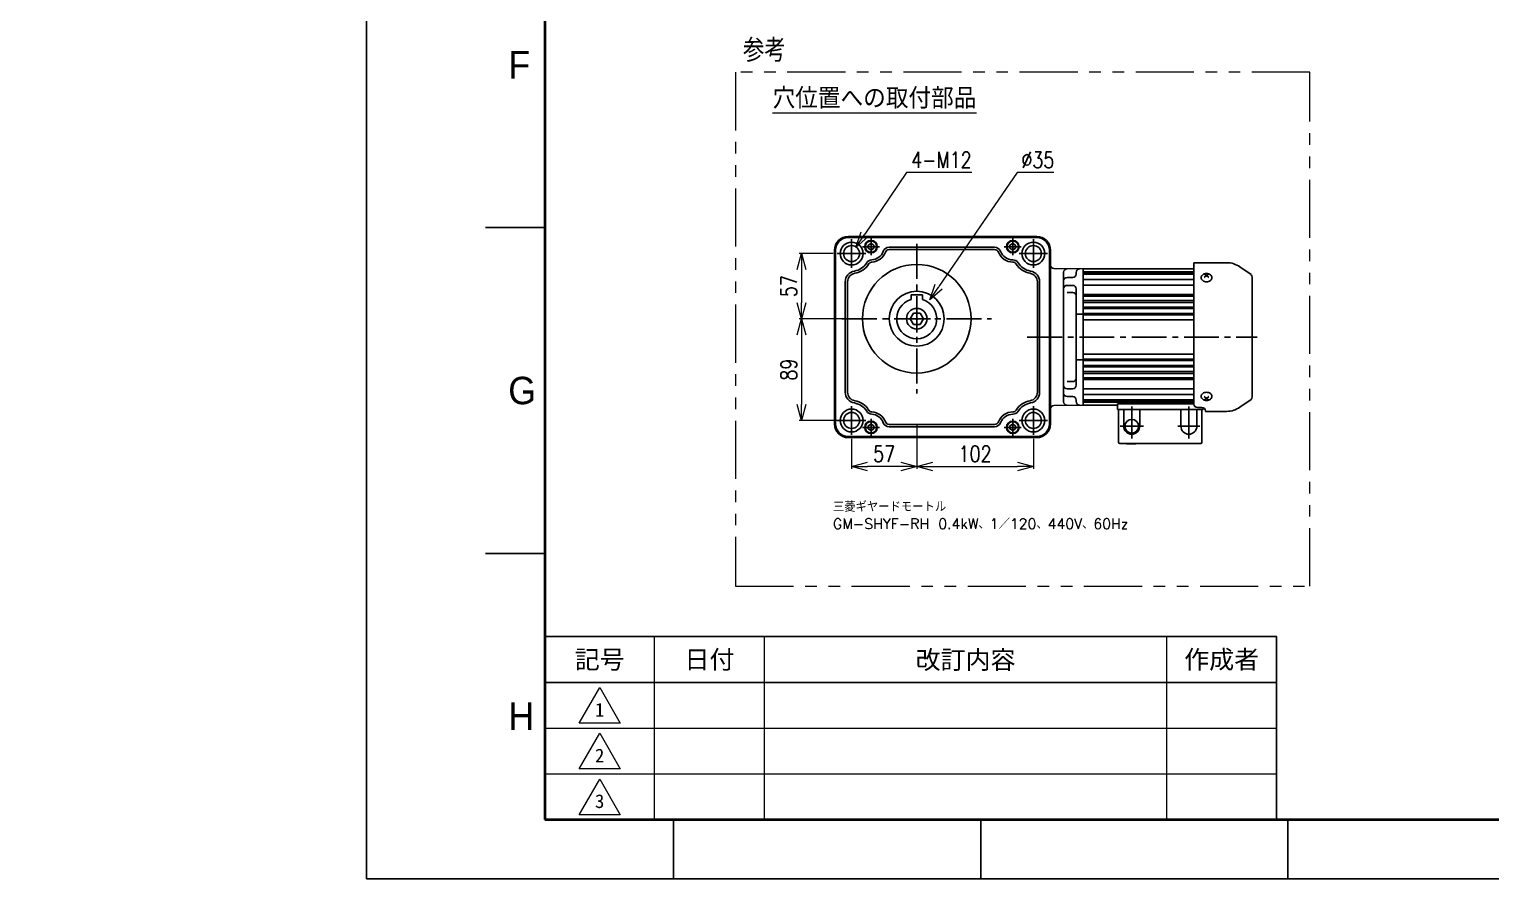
# Model space of a CAD drawing. Header units: millimetres. Extents: x 0 to 7035, y -19 to 2390.
# Drawn here: x 3518 to 4796, y 0 to 743 of the extents above; entities that cross this region are included whole.
import ezdxf
from ezdxf import colors
from ezdxf.entities.mleader import LeaderData, LeaderLine
from ezdxf.enums import TextEntityAlignment as Align
from ezdxf.math import Vec2, Vec3

# ---------------------------------------------------------------- set-up
doc = ezdxf.new("R2010")
doc.units = ezdxf.units.MM
doc.header["$LTSCALE"] = 1.6
doc.header["$PDMODE"] = 99
doc.header["$PDSIZE"] = 1
doc.linetypes.add('CENTER2', pattern=[28.575, 19.05, -3.175, 3.175, -3.175])
doc.linetypes.add('PHANTOM2', pattern=[31.75, 15.875, -3.175, 3.175, -3.175, 3.175, -3.175])
for name, color, linetype, lineweight in [('06_PHANTOM', 2, 'PHANTOM2', 13), ('07_TEXT', 3, 'Continuous', 13), ('07_寸法線', 3, 'Continuous', 9), ('99_図枠', 7, 'Continuous', 40)]:
    doc.layers.add(name, color=color, linetype=linetype, lineweight=lineweight)
doc.layers.add('10_DRAFT', color=8, linetype='Continuous', lineweight=0, plot=False)
doc.styles.add('KSS_TXT', font='txt.shx', dxfattribs={"bigfont": 'extfont2.shx'})
doc.styles.add('KSS_TXT_L', font='txt.shx', dxfattribs={"height": 12, "bigfont": 'extfont2.shx'})
doc.styles.add('MS_G', font='MS Gothic.ttf')
doc.styles.get("Standard").update_dxf_attribs({"font": 'txt.shx', "bigfont": 'extfont2.shx'})
doc.styles.add('寸法用', font='simplex.shx', dxfattribs={"width": 0.8, "bigfont": '@extfont2.shx'})
doc.styles.add('表題用', font='MS PGothic.ttf')
doc.dimstyles.new('機械製図用', dxfattribs={"dimtxt": 3.5, "dimasz": 3.5, "dimexe": 2, "dimexo": 0, "dimgap": 1.2, "dimtad": 1, "dimdsep": 46, "dimtxsty": '寸法用', "dimblk": 'OPEN30', "dimcen": 0, "dimclrd": 256, "dimclre": 256, "dimclrt": 7, "dimazin": 2, "dimtm": 1e-09, "dimtfac": 0.75, "dimtmove": 0, "dimatfit": 3, "dimldrblk": 'OPEN30', "dimfxl": 1, "dimlwd": -1, "dimlwe": -1, "dimarcsym": 0})
doc.dimstyles.new('機械製図用$3', dxfattribs={"dimtxt": 3.5, "dimasz": 3.5, "dimexe": 2, "dimexo": 0, "dimgap": 1.2, "dimtad": 1, "dimtih": 1, "dimtoh": 1, "dimdsep": 46, "dimtxsty": '寸法用', "dimblk": 'OPEN30', "dimcen": 0, "dimsd1": 1, "dimclrd": 256, "dimclre": 256, "dimclrt": 7, "dimazin": 2, "dimtm": 1e-09, "dimtfac": 0.75, "dimtofl": 0, "dimtmove": 0, "dimatfit": 3, "dimldrblk": 'OPEN30', "dimfxl": 1, "dimlwd": -1, "dimlwe": -1, "dimarcsym": 0})

# ---------------------------------------------------------------- blocks, each defined once
blk = doc.blocks.new('AM_BALLOON1')
at = {"transparency": 16777216}
blk.add_circle((0, 0), 5, dxfattribs=at)
blk.add_attdef('B_NUMBER', text='', height=3, dxfattribs=at).set_placement((0, 0), align=Align.MIDDLE_CENTER)
blk = doc.blocks.new('_OPEN')
at = {"color": 0, "linetype": 'ByBlock'}
for p, q in [((-1, 0.17), (0, 0)), ((0, 0), (-1, -0.17)), ((0, 0), (-1, 0))]:
    blk.add_line(p, q, dxfattribs=at)
blk = doc.blocks.new('GM-SHYF-RH 0.4kW、1／160、＊＊V、60Hza_1')
at = {"color": 0}
for p, q in [((60, 72), (-105, 72)), ((60, 71), (-105, 71)), ((-117, 60), (-117, -92)), ((-116, 60), (-116, -92)), ((-68.1, 62.5), (24.1, 62.5)), ((24.1, 60.5), (-68.1, 60.5)), ((71, -92), (71, 60)), ((72, -92), (72, 60)), ((-282.7, 45.4), (-292.4, 38.6)), ((-242.5, 49), (-271.2, 49)), ((-255.5, 38.9), (-253.5, 37.7)), ((-251.5, 38.9), (-253.5, 37.7)), ((-242.5, -16), (-242.5, 49)), ((-242.5, 43.5), (-145.5, 43.5)), ((-242.5, 41), (-145.5, 41)), ((-242.5, 40), (-145.5, 40)), ((-242.5, 39), (-145.5, 39)), ((-175.5, 43.5), (-145.5, 43.5)), ((-145.5, 43.5), (-119.9, 43.9)), ((-145.5, -16), (-145.5, 43.5)), ((-145.5, 43.5), (-145.5, -16)), ((-139.5, 39.5), (-139.5, 40.5)), ((-139.5, 39.5), (-139.5, 39.1)), ((-128.5, -72.7), (-128.5, 40.7)), ((-293.5, -16), (-293.5, 36.4)), ((-253.5, 37.7), (-255.5, 36.1)), ((-253.5, 37.7), (-251.5, 36.1)), ((-242.5, 34.3), (-145.5, 34.3)), ((-242.5, 29.4), (-145.5, 29.4)), ((-139.5, 26.2), (-139.5, -16)), ((-136.5, 36.1), (-131.5, 36.1)), ((-136.5, 29.2), (-131.5, 29.2)), ((-117, 19.4), (-117, 33.2)), ((-107.5, -64.3), (-107.5, 32.3)), ((-105.5, 32.3), (-105.5, -64.3)), ((60.5, -64.3), (60.5, 32.3)), ((62.5, 32.3), (62.5, -64.3)), ((-242.5, 21.3), (-145.5, 21.3)), ((-242.5, 19.7), (-145.5, 19.7)), ((-242.5, 15.8), (-145.5, 15.8)), ((-242.5, 14.3), (-145.5, 14.3)), ((-136.5, 23), (-131.5, 23)), ((-5, 16.8), (-5, 20.8)), ((-5, 20.8), (5, 20.8)), ((5, 16.8), (5, 20.8)), ((-242.5, 10.2), (-145.5, 10.2)), ((-242.5, 8.8), (-145.5, 8.8)), ((-242.5, 4.6), (-145.5, 4.6)), ((-242.5, 3.4), (-145.5, 3.4)), ((-145.5, 4), (-139.5, 4)), ((-242.5, -1), (-145.5, -1)), ((-293.5, -16), (-293.5, -68.4)), ((-242.5, -16), (-242.5, -74.6)), ((-145.5, -16), (-145.5, -75.5)), ((-145.5, -75.5), (-145.5, -16)), ((-139.5, -58.2), (-139.5, -16)), ((-242.5, -31), (-145.5, -31)), ((-242.5, -35.4), (-145.5, -35.4)), ((-242.5, -36.6), (-145.5, -36.6)), ((-145.5, -36), (-139.5, -36)), ((-242.5, -40.8), (-145.5, -40.8)), ((-242.5, -42.2), (-145.5, -42.2)), ((-242.5, -46.3), (-145.5, -46.3)), ((-242.5, -47.8), (-145.5, -47.8)), ((-242.5, -51.7), (-145.5, -51.7)), ((-242.5, -53.3), (-145.5, -53.3)), ((-242.5, -61.4), (-145.5, -61.4)), ((-136.5, -55), (-131.5, -55)), ((-136.5, -61.2), (-131.5, -61.2)), ((-117, -51.4), (-117, -65.2)), ((-282.7, -77.4), (-292.4, -70.6)), ((-253.5, -69.7), (-255.5, -68.1)), ((-255.5, -70.9), (-253.5, -69.7)), ((-253.5, -69.7), (-251.5, -68.1)), ((-251.5, -70.9), (-253.5, -69.7)), ((-242.5, -66.3), (-145.5, -66.3)), ((-242.5, -71), (-145.5, -71)), ((-242.5, -72), (-145.5, -72)), ((-242.5, -73), (-145.5, -73)), ((-175.5, -74.5), (-242.5, -74.5)), ((-175.5, -79.5), (-175.5, -74.5)), ((-175.5, -75.5), (-145.5, -75.5)), ((-145.5, -75.5), (-119.9, -75.9)), ((-139.5, -71.5), (-139.5, -71.1)), ((-139.5, -71.5), (-139.5, -71.1)), ((-139.5, -71.5), (-139.5, -72.5)), ((-136.5, -68.1), (-131.5, -68.1)), ((-252.5, -81), (-271.2, -81)), ((-252.5, -81), (-252.5, -80.6)), ((-250.5, -79.5), (-250.5, -77.8)), ((-175.5, -79.5), (-250.5, -79.5)), ((-249.5, -77.6), (-245.5, -77.6)), ((-249.5, -108), (-249.5, -79.5)), ((-245, -79.5), (-245, -94)), ((-231, -79.5), (-231, -94)), ((-195, -79.5), (-195, -94)), ((-181, -79.5), (-181, -94)), ((-176.5, -108), (-176.5, -79.5)), ((-68.1, -92.5), (24.1, -92.5)), ((24.1, -94.5), (-68.1, -94.5)), ((-177.5, -109), (-248.5, -109)), ((-191.5, -109), (-191.5, -109.5)), ((-183.5, -109.5), (-191.5, -109.5)), ((-186, -109), (-186, -109.5)), ((-183.5, -109), (-183.5, -109.5)), ((-105, -103), (60, -103)), ((-105, -104), (60, -104))]:
    blk.add_line(p, q, dxfattribs=at)
at = {"color": 0, "linetype": 'CENTER2'}
for p, q in [((-102, 69.5), (-102, 44.5)), ((-84, 70.4), (-84, 55.6)), ((0, 65.4), (0, -65.4)), ((40, 70.4), (40, 55.6)), ((57, 69.5), (57, 44.5)), ((-89.5, 57), (-114.5, 57)), ((-76.6, 63), (-91.4, 63)), ((47.4, 63), (32.6, 63)), ((69.5, 57), (44.5, 57)), ((65.4, 0), (-65.4, 0)), ((-96.6, -16), (-297.8, -16)), ((-102, -76.5), (-102, -101.5)), ((57, -76.5), (57, -101.5)), ((-238, -76.7), (-238, -104.7)), ((-188, -76.7), (-188, -104.7)), ((-89.5, -89), (-114.5, -89)), ((-84, -87.6), (-84, -102.4)), ((40, -87.6), (40, -102.4)), ((69.5, -89), (44.5, -89)), ((-247.6, -94), (-228.4, -94)), ((-198.2, -94), (-177.8, -94)), ((-76.6, -95), (-91.4, -95)), ((47.4, -95), (32.6, -95))]:
    blk.add_line(p, q, dxfattribs=at)
at = {"color": 0, "linetype": 'Continuous'}
for p, q in [((-84, 65.9), (-86.5, 64.4)), ((-86.5, 61.6), (-86.5, 64.4)), ((-84, 65.9), (-81.5, 64.4)), ((-81.5, 64.4), (-81.5, 61.6)), ((40, 65.9), (37.5, 64.4)), ((37.5, 61.6), (37.5, 64.4)), ((40, 65.9), (42.5, 64.4)), ((42.5, 64.4), (42.5, 61.6)), ((-84, 60.1), (-86.5, 61.6)), ((-81.5, 61.6), (-84, 60.1)), ((40, 60.1), (37.5, 61.6)), ((42.5, 61.6), (40, 60.1)), ((-84, -92.1), (-86.5, -93.6)), ((-86.5, -96.4), (-86.5, -93.6)), ((-84, -97.9), (-86.5, -96.4)), ((-84, -92.1), (-81.5, -93.6)), ((-81.5, -96.4), (-84, -97.9)), ((-81.5, -93.6), (-81.5, -96.4)), ((40, -92.1), (37.5, -93.6)), ((37.5, -96.4), (37.5, -93.6)), ((40, -97.9), (37.5, -96.4)), ((40, -92.1), (42.5, -93.6)), ((42.5, -96.4), (40, -97.9)), ((42.5, -93.6), (42.5, -96.4))]:
    blk.add_line(p, q, dxfattribs=at)
at = {"color": 0}
for points in [[(-248.8, 35.9), (-248.9, 36.6), (-249.2, 37.3), (-249.6, 37.9), (-250.2, 38.5), (-250.9, 38.9), (-251.7, 39.3), (-252.6, 39.5), (-253.5, 39.5), (-254.4, 39.5), (-255.3, 39.3), (-256.1, 38.9), (-256.8, 38.5), (-257.4, 37.9), (-257.8, 37.3), (-258.1, 36.6), (-258.2, 35.9), (-258.1, 35.2), (-257.8, 34.5), (-257.4, 33.9), (-256.8, 33.4), (-256.1, 32.9), (-255.3, 32.6), (-254.4, 32.4), (-253.5, 32.3), (-252.6, 32.4), (-251.7, 32.6), (-250.9, 32.9), (-250.2, 33.4), (-249.6, 33.9), (-249.2, 34.5), (-248.9, 35.2)], [(-248.8, -67.9), (-248.9, -67.2), (-249.2, -66.5), (-249.6, -65.9), (-250.2, -65.4), (-250.9, -64.9), (-251.7, -64.6), (-252.6, -64.4), (-253.5, -64.3), (-254.4, -64.4), (-255.3, -64.6), (-256.1, -64.9), (-256.8, -65.4), (-257.4, -65.9), (-257.8, -66.5), (-258.1, -67.2), (-258.2, -67.9), (-258.1, -68.6), (-257.8, -69.3), (-257.4, -69.9), (-256.8, -70.5), (-256.1, -70.9), (-255.3, -71.3), (-254.4, -71.5), (-253.5, -71.5), (-252.6, -71.5), (-251.7, -71.3), (-250.9, -70.9), (-250.2, -70.5), (-249.6, -69.9), (-249.2, -69.3), (-248.9, -68.6)]]:
    blk.add_lwpolyline(points, close=True, dxfattribs=at)
for centre, radius in [((-102, 57), 10), ((-102, 57), 7), ((-84, 63), 5.5), ((40, 63), 5.5), ((57, 57), 10), ((57, 57), 7), ((0, 0), 47.5), ((0, 0), 24), ((-188, -94), 6), ((-102, -89), 10), ((-102, -89), 7), ((57, -89), 10), ((57, -89), 7), ((-84, -95), 5.5), ((40, -95), 5.5)]:
    blk.add_circle(centre, radius, dxfattribs=at)
at = {"color": 0, "linetype": 'Continuous'}
for centre in [(-84, 63), (40, 63), (-84, -95), (40, -95)]:
    blk.add_circle(centre, 5, dxfattribs=at)
at = {"color": 0}
for centre, radius, start, end in [((-105, 60), 12, 90, 180), ((-105, 60), 11, 90, 180), ((60, 60), 12, 0, 90), ((60, 60), 11, 0, 90), ((-84.1, 46), 5.5, 89.6249, 148.412), ((-84, 63), 11.5, 269.6249, 339.3338), ((-84, 63), 13.5, 269.6249, 339.3338), ((-68.1, 57), 5.5, 90, 159.3338), ((-68.1, 57), 3.5, 90, 159.3338), ((24.1, 57), 5.5, 20.6662, 90), ((24.1, 57), 3.5, 20.6662, 90), ((40, 63), 13.5, 200.6662, 266.9553), ((40, 63), 11.5, 200.6662, 266.9553), ((39.1, 46), 5.5, 31.5123, 86.9553), ((-290.9, 36.4), 2.6, 125, 180), ((-271.2, 29), 20, 90, 125), ((-142.5, 40.5), 3, 0, 90), ((-136.5, 39.1), 3, 180, 270), ((-131.5, 40.7), 3, 0, 90.9812), ((-120, 46.9), 3, 271, 0), ((-98, 32.3), 9.5, 99.2069, 180), ((-98, 32.3), 7.5, 99.2069, 180), ((-102, 57), 15.5, 279.2069, 328.412), ((-102, 57), 17.5, 279.2069, 328.412), ((-84.1, 46), 3.5, 89.6249, 148.412), ((39.1, 46), 3.5, 31.5123, 86.9553), ((57, 57), 17.5, 211.5123, 260.7931), ((57, 57), 15.5, 211.5123, 260.7931), ((53, 32.3), 7.5, 0, 80.7931), ((53, 32.3), 9.5, 0, 80.7931), ((-136.5, 26.2), 3, 90, 180), ((-131.5, 33.1), 3, 0, 90), ((-131.5, 26.2), 3, 0, 90), ((-136.5, 20), 3, 90, 180), ((0, 0), 17.5, 106.6016, 73.3984), ((-136.5, -52), 3, 180, 270), ((-136.5, -58.2), 3, 180, 270), ((-131.5, -58.2), 3, 270, 0), ((-290.9, -68.4), 2.6, 180, 235), ((-245.5, -74.6), 3, 270, 0), ((-142.5, -72.5), 3, 270, 0), ((-136.5, -71.1), 3, 90, 180), ((-131.5, -72.7), 3, 269.0188, 0), ((-131.5, -65.1), 3, 270, 0), ((-120, -78.9), 3, 0, 89), ((-98, -64.3), 9.5, 180, 260.7931), ((-98, -64.3), 7.5, 180, 260.7931), ((-102, -89), 15.5, 31.586, 80.7931), ((-102, -89), 17.5, 31.586, 80.7931), ((57, -89), 17.5, 99.2069, 148.4898), ((57, -89), 15.5, 99.2069, 148.4898), ((53, -64.3), 7.5, 279.2069, 0), ((53, -64.3), 9.5, 279.2069, 0), ((-271.2, -61), 20, 235, 270), ((-249.5, -80.6), 3, 90, 180), ((-84.1, -78), 5.5, 211.586, 270.3738), ((-84.1, -78), 3.5, 211.586, 270.3738), ((-84, -95), 13.5, 20.6684, 90.3738), ((-84, -95), 11.5, 20.6684, 90.3738), ((40, -95), 13.5, 93.046, 159.3316), ((40, -95), 11.5, 93.046, 159.3316), ((39.1, -78), 3.5, 273.046, 328.4898), ((39.1, -78), 5.5, 273.046, 328.4898), ((-238, -94), 7, 180, 0), ((-188, -94), 7, 180, 0), ((-105, -92), 12, 180, 270), ((-105, -92), 11, 180, 270), ((-68.1, -89), 5.5, 200.6684, 270), ((-68.1, -89), 3.5, 200.6684, 270), ((24.1, -89), 3.5, 270, 339.3316), ((24.1, -89), 5.5, 270, 339.3316), ((60, -92), 11, 270, 0), ((60, -92), 12, 270, 0), ((-248.5, -108), 1, 180, 270), ((-177.5, -108), 1, 270, 0)]:
    blk.add_arc(centre, radius, start, end, dxfattribs=at)
blk = doc.blocks.new('A$C35045EA2_1')
at = {"color": 0, "linetype": 'CENTER2'}
for p, q in [((-12, 0), (12, 0)), ((0, -12), (0, 12))]:
    blk.add_line(p, q, dxfattribs=at)
at = {"color": 0}
for p, q in [((-5.8, 0), (-2.9, 5)), ((-2.9, -5), (-5.8, 0)), ((-2.9, 5), (2.9, 5)), ((2.9, 5), (5.8, 0)), ((5.8, 0), (2.9, -5)), ((2.9, -5), (-2.9, -5))]:
    blk.add_line(p, q, dxfattribs=at)
blk.add_circle((0, 0), 9, dxfattribs=at)
at = {"layer": '10_DRAFT', "style": 'KSS_TXT_L'}
blk.add_text('CS-M12', height=0.3, dxfattribs=at).set_placement((-0.7, -0.5))
blk = doc.blocks.new('A$C78E2109B_1')
at = {"color": 4, "xscale": -1}
blk.add_blockref('GM-SHYF-RH 0.4kW、1／160、＊＊V、60Hza_1', (0, 0), dxfattribs=at)
blk.add_blockref('A$C35045EA2_1', (0, 0))
blk = doc.blocks.new('_Open30')
at = {"color": 0, "linetype": 'ByBlock', "lineweight": -2}
for p, q in [((-1, 0.268), (0, 0)), ((0, 0), (-1, -0.268)), ((0, 0), (-1, 0))]:
    blk.add_line(p, q, dxfattribs=at)
blk = doc.blocks.new('*D279')
at = {"layer": '07_寸法線', "transparency": 16777216}
for p, q in [((4221, 546.8), (4191.1, 546.8)), ((4193.1, 532.8), (4193.1, 503.8)), ((4229.5, 489.8), (4191.1, 489.8))]:
    blk.add_line(p, q, dxfattribs=at)
at = {"layer": 'Defpoints', "color": 0, "transparency": 16777216}
for p in [(4225, 546.8), (4193.1, 489.8), (4233.5, 489.8)]:
    blk.add_point(p, dxfattribs=at)
at = {"layer": '07_寸法線', "transparency": 16777216, "xscale": 14, "yscale": 14, "zscale": 14}
for p, rotation in [((4193.1, 546.8), 90), ((4193.1, 489.8), 270)]:
    blk.add_blockref('_Open30', p, dxfattribs=dict(at, rotation=rotation))
at = {"layer": '07_寸法線', "color": 7, "transparency": 16777216, "insert": (4182.1, 518.3), "char_height": 14, "attachment_point": 5, "rotation": 90, "style": '寸法用'}
blk.add_mtext('57', dxfattribs=at)
blk = doc.blocks.new('*D280')
at = {"layer": '07_寸法線', "transparency": 16777216}
for p, q in [((4229.5, 489.8), (4191.1, 489.8)), ((4193.1, 475.8), (4193.1, 414.8)), ((4233, 400.8), (4191.1, 400.8))]:
    blk.add_line(p, q, dxfattribs=at)
at = {"layer": 'Defpoints', "color": 0, "transparency": 16777216}
for p in [(4233.5, 489.8), (4193.1, 400.8), (4237, 400.8)]:
    blk.add_point(p, dxfattribs=at)
at = {"layer": '07_寸法線', "transparency": 16777216, "xscale": 14, "yscale": 14, "zscale": 14}
for p, rotation in [((4193.1, 489.8), 90), ((4193.1, 400.8), 270)]:
    blk.add_blockref('_Open30', p, dxfattribs=dict(at, rotation=rotation))
at = {"layer": '07_寸法線', "color": 7, "transparency": 16777216, "insert": (4182.1, 445.3), "char_height": 14, "attachment_point": 5, "rotation": 90, "style": '寸法用'}
blk.add_mtext('89', dxfattribs=at)
blk = doc.blocks.new('*D281')
at = {"layer": '07_寸法線', "transparency": 16777216}
for p, q in [((4294, 396.3), (4294, 358.6)), ((4237, 384.8), (4237, 358.6)), ((4280, 360.6), (4251, 360.6))]:
    blk.add_line(p, q, dxfattribs=at)
at = {"layer": 'Defpoints', "color": 0, "transparency": 16777216}
for p in [(4294, 400.3), (4237, 388.8), (4237, 360.6)]:
    blk.add_point(p, dxfattribs=at)
at = {"layer": '07_寸法線', "transparency": 16777216, "xscale": 14, "yscale": 14, "zscale": 14, "rotation": 180}
blk.add_blockref('_Open30', (4237, 360.6), dxfattribs=at)
at = {"layer": '07_寸法線', "transparency": 16777216, "xscale": 14, "yscale": 14, "zscale": 14}
blk.add_blockref('_Open30', (4294, 360.6), dxfattribs=at)
at = {"layer": '07_寸法線', "color": 7, "transparency": 16777216, "insert": (4265.5, 371.6), "char_height": 14, "attachment_point": 5, "style": '寸法用'}
blk.add_mtext('57', dxfattribs=at)
blk = doc.blocks.new('*D282')
at = {"layer": '07_寸法線', "transparency": 16777216}
for p, q in [((4294, 396.3), (4294, 358.6)), ((4396, 384.8), (4396, 358.6)), ((4308, 360.6), (4382, 360.6))]:
    blk.add_line(p, q, dxfattribs=at)
at = {"layer": 'Defpoints', "color": 0, "transparency": 16777216}
for p in [(4294, 400.3), (4396, 388.8), (4396, 360.6)]:
    blk.add_point(p, dxfattribs=at)
at = {"layer": '07_寸法線', "transparency": 16777216, "xscale": 14, "yscale": 14, "zscale": 14, "rotation": 180}
blk.add_blockref('_Open30', (4294, 360.6), dxfattribs=at)
at = {"layer": '07_寸法線', "transparency": 16777216, "xscale": 14, "yscale": 14, "zscale": 14}
blk.add_blockref('_Open30', (4396, 360.6), dxfattribs=at)
at = {"layer": '07_寸法線', "color": 7, "transparency": 16777216, "insert": (4345, 371.6), "char_height": 14, "attachment_point": 5, "style": '寸法用'}
blk.add_mtext('102', dxfattribs=at)
blk = doc.blocks.new('*D283')
at = {"layer": '07_寸法線', "transparency": 16777216}
for p, q in [((4381.8, 617.7), (4313.2, 517.9)), ((4414, 617.7), (4381.8, 617.7))]:
    blk.add_line(p, q, dxfattribs=at)
at = {"layer": 'Defpoints', "color": 0, "transparency": 16777216}
for p in [(4305.3, 506.3), (4282.7, 473.3)]:
    blk.add_point(p, dxfattribs=at)
at = {"layer": '07_寸法線', "transparency": 16777216, "xscale": 14, "yscale": 14, "zscale": 14, "rotation": 235.5448438438105}
blk.add_blockref('_Open30', (4305.3, 506.3), dxfattribs=at)
at = {"layer": '07_寸法線', "color": 7, "transparency": 16777216, "insert": (4399.9, 628.7), "char_height": 14, "attachment_point": 5, "style": '寸法用'}
blk.add_mtext('%%C35', dxfattribs=at)
blk = doc.blocks.new('*D284')
at = {"layer": '07_寸法線', "transparency": 16777216}
for p, q in [((4285, 617.7), (4248.5, 563.8)), ((4342.3, 617.7), (4285, 617.7))]:
    blk.add_line(p, q, dxfattribs=at)
at = {"layer": 'Defpoints', "color": 0, "transparency": 16777216}
for p in [(4240.6, 552.2), (4233.3, 541.4)]:
    blk.add_point(p, dxfattribs=at)
at = {"layer": '07_寸法線', "transparency": 16777216, "xscale": 14, "yscale": 14, "zscale": 14, "rotation": 235.9234790341615}
blk.add_blockref('_Open30', (4240.6, 552.2), dxfattribs=at)
at = {"layer": '07_寸法線', "color": 7, "transparency": 16777216, "insert": (4315.6, 628.7), "char_height": 14, "attachment_point": 5, "style": '寸法用'}
blk.add_mtext('4-M12', dxfattribs=at)

msp = doc.modelspace()

# ---------------------------------------------------------------- linework, layer by layer
at = {"layer": '06_PHANTOM', "ltscale": 2}
msp.add_lwpolyline([(4135.442, 255.779), (4637.955, 255.779), (4637.955, 705.377), (4135.442, 705.377)], close=True, dxfattribs=at)
at = {"layer": '99_図枠', "lineweight": 25}
for p, q in [((3968.659, 569.471), (3916.654, 569.471)), ((3968.659, 284.619), (3916.654, 284.619)), ((3968.659, 171.785), (4608.723, 171.785)), ((4081.35, 0), (4081.35, 51.773)), ((4349.897, 0), (4349.897, 51.773)), ((4618.444, 0), (4618.444, 51.773))]:
    msp.add_line(p, q, dxfattribs=at)
at = {"layer": '99_図枠', "lineweight": 13}
for p, q in [((4064.669, 51.773), (4064.669, 211.789)), ((4160.678, 51.773), (4160.678, 211.789)), ((4512.714, 51.773), (4512.714, 211.789)), ((3968.659, 131.781), (4608.723, 131.781)), ((3968.659, 91.777), (4608.723, 91.777))]:
    msp.add_line(p, q, dxfattribs=at)
at = {"layer": '99_図枠'}
msp.add_lwpolyline([(3968.659, 51.773), (6983.361, 51.773), (6983.361, 2226.575), (3968.659, 2226.575)], close=True, dxfattribs=at)
at = {"layer": '99_図枠', "lineweight": 25}
msp.add_lwpolyline([(3968.659, 51.773), (4608.723, 51.773), (4608.723, 211.789), (3968.659, 211.789)], close=True, dxfattribs=at)
at = {"layer": '99_図枠', "lineweight": 13}
for points in [[(3998.662, 136.03), (4016.664, 167.21), (4034.666, 136.03), (3998.662, 136.03)], [(3998.662, 96.026), (4016.664, 127.206), (4034.666, 96.026), (3998.662, 96.026)], [(3998.662, 56.022), (4016.664, 87.202), (4034.666, 56.022), (3998.662, 56.022)]]:
    msp.add_lwpolyline(points, dxfattribs=at)
at = {"layer": 'Defpoints'}
msp.add_lwpolyline([(3812.803, 0), (7035.367, 0), (7035.367, 2278.58), (3812.803, 2278.58)], close=True, dxfattribs=at)

# ---------------------------------------------------------------- block references
msp.add_blockref('A$C78E2109B_1', (4293.987, 489.828))

# ---------------------------------------------------------------- texts
at = {"style": 'KSS_TXT', "width": 0.85}
msp.add_attdef('参考', text='', height=20, dxfattribs=at).set_placement((4141.967, 724.577), align=Align.MIDDLE_LEFT)
at = {"layer": '07_TEXT', "color": 4, "insert": (4220.719, 330.022), "char_height": 9, "width": 318.81279, "attachment_point": 1, "style": 'KSS_TXT'}
msp.add_mtext('三菱ギヤードモートル\\PGM-SHYF-RH 0.4kW、1／120、440V、60Hz', dxfattribs=at)
at = {"layer": '07_寸法線', "style": 'KSS_TXT'}
msp.add_text('%%U穴位置への取付部品', height=18, dxfattribs=at).set_placement((4167.916, 673.629))
at = {"layer": '99_図枠', "lineweight": 13, "style": '表題用'}
for s, p in [('F', (3936.656, 711.896)), ('G', (3936.656, 427.045)), ('H', (3936.656, 142.193))]:
    msp.add_text(s, height=24.002, dxfattribs=at).set_placement(p, align=Align.MIDDLE_LEFT)
at = {"layer": '99_図枠', "style": '表題用'}
for s, p in [('記号', (4016.664, 191.787)), ('日付', (4112.674, 191.787)), ('作成者', (4560.718, 191.787))]:
    msp.add_text(s, height=16.0016, dxfattribs=at).set_placement(p, align=Align.MIDDLE_CENTER)
msp.add_text('改訂内容', height=16.0016, dxfattribs=at).set_placement((4336.696, 191.787), align=Align.MIDDLE)
at = {"layer": '99_図枠', "lineweight": 13, "style": 'MS_G'}
for s, p in [('1', (4016.664, 147.782)), ('2', (4016.664, 107.778)), ('3', (4016.664, 67.774))]:
    msp.add_text(s, height=12.001, dxfattribs=at).set_placement(p, align=Align.MIDDLE)

# ---------------------------------------------------------------- dimensions: what is measured, and where the dimension line sits
at = {"layer": '07_寸法線'}
for p1, p2, text, picture, middle in [((4233.345, 541.444), (4240.629, 552.212), '4-M12', '*D284', (4315.624, 617.744)), ((4282.671, 473.337), (4305.302, 506.319), '%%C35', '*D283', (4399.887, 617.744))]:
    dim = msp.add_diameter_dim_2p(p1=p1, p2=p2, text=text, dimstyle='機械製図用$3', override={"dimtxt": 14, "dimasz": 14, "dimgap": 4}, dxfattribs=at)
    dim.commit()
    dim.dimension.update_dxf_attribs({"geometry": picture, "text_midpoint": middle, "dimtype": 163})
for base, p1, p2, picture, middle in [((4193.138, 489.828), (4224.987, 546.828), (4233.487, 489.828), '*D279', (4182.138, 518.328)), ((4193.138, 400.828), (4233.487, 489.828), (4236.987, 400.828), '*D280', (4182.138, 445.328))]:
    dim = msp.add_linear_dim(base=base, p1=p1, p2=p2, angle=90, dimstyle='機械製図用', override={"dimtxt": 14, "dimasz": 14, "dimexo": 4, "dimgap": 4}, dxfattribs=at)
    dim.commit()
    dim.dimension.update_dxf_attribs({"geometry": picture, "text_midpoint": middle})
for base, p2, picture, middle in [((4236.987, 360.56), (4236.987, 388.828), '*D281', (4265.487, 371.56)), ((4395.987, 360.56), (4395.987, 388.828), '*D282', (4344.987, 371.56))]:
    dim = msp.add_linear_dim(base=base, p1=(4293.987, 400.328), p2=p2, dimstyle='機械製図用', override={"dimtxt": 14, "dimasz": 14, "dimexo": 4, "dimgap": 4}, dxfattribs=at)
    dim.commit()
    dim.dimension.update_dxf_attribs({"geometry": picture, "text_midpoint": middle})

# ---------------------------------------------------------------- leaders
ml = msp.add_multileader_block('Standard', dxfattribs=at)
ml.set_content('AM_BALLOON1', color=256, scale=5)
ml.set_attribute('B_NUMBER', '4', width=0)
ml.set_leader_properties(color=256, linetype='ByLayer', lineweight=-1)
ml.set_arrow_properties(name='OPEN')
ml.build(insert=Vec2(0, 0))
ml.multileader.update_dxf_attribs({"leader_type": 0, "has_dogleg": 0, "text_right_attachment_type": 6, "dogleg_length": 0, "arrow_head_size": 10, "scale": 2.5, "block_connection_type": 1})
ctx = ml.context
ctx.base_point, ctx.scale, ctx.char_height, ctx.arrow_head_size, ctx.landing_gap_size, ctx.plane_origin = Vec3(4368.989, 1961.93), 2.5, 20, 10, 10, Vec3(4368.989, 1961.93)
ctx.right_attachment, ctx.attachment_type = 6, 1
notes = []
notes.append((ctx, [(0, (0, 0, 0), (0, 0), (1, 0), 1, [])]))
ctx.block.insert = Vec3(4368.989, 1961.93)
for ctx, leaders in notes:
    for number, flags, end, landing, length, lines in leaders:
        leader = LeaderData()
        leader.index, (leader.has_last_leader_line, leader.has_dogleg_vector, leader.attachment_direction) = number, flags
        leader.last_leader_point, leader.dogleg_vector, leader.dogleg_length = Vec3(end), Vec3(landing), length
        for number, points, colour, breaks in lines:
            line = LeaderLine()
            line.index, line.vertices, line.color, line.breaks = number, Vec3.list(points), colors.encode_raw_color(colour), breaks
            leader.lines.append(line)
        ctx.leaders.append(leader)

doc.saveas('drawing.dxf')
